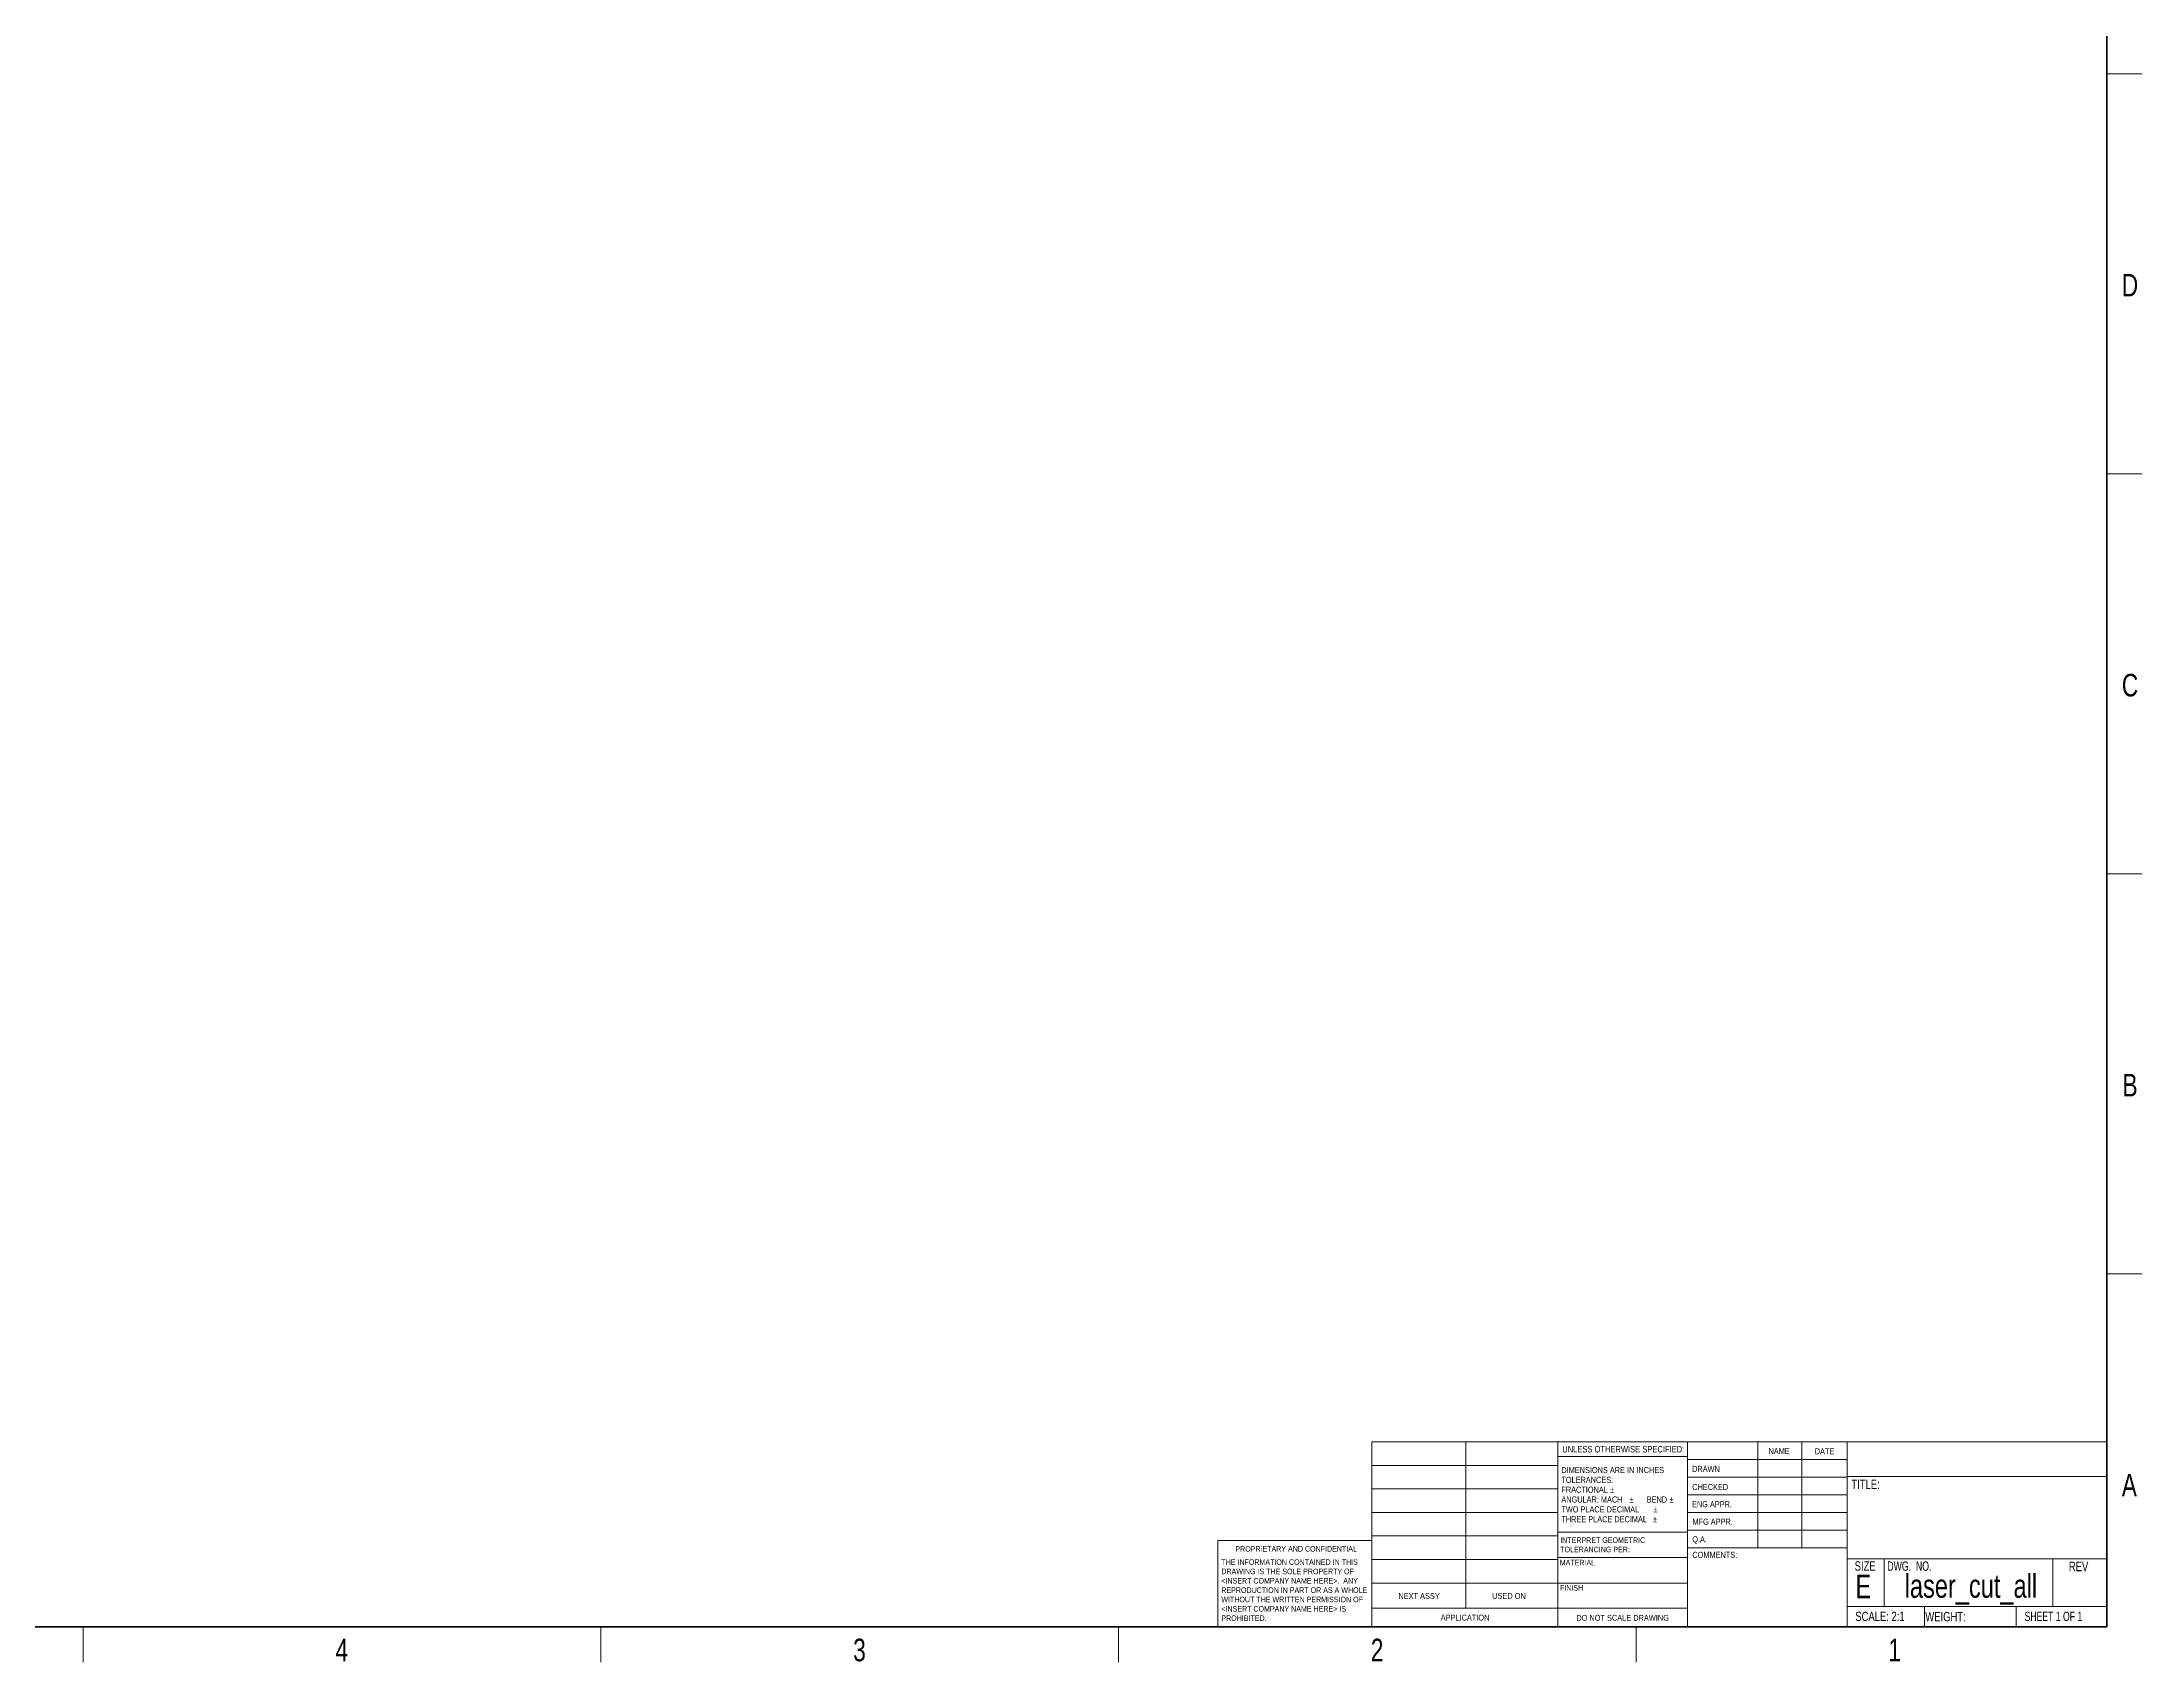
# Model space of a CAD drawing. Header units: millimetres. Extents: x 1 to 2218, y 0 to 860.
# Drawn here: x 548 to 1114, y 3 to 440 of the extents above; entities that cross this region are included whole.
import ezdxf

# ---------------------------------------------------------------- set-up
doc = ezdxf.new("R2010")
doc.units = ezdxf.units.MM
doc.styles.add('SLDTEXTSTYLE0', font='TXT', dxfattribs={"width": 0.75})
doc.styles.add('SLDTEXTSTYLE1', font='TXT', dxfattribs={"width": 0.6875})
doc.styles.add('SLDTEXTSTYLE2', font='TXT', dxfattribs={"width": 0.694444})

# ---------------------------------------------------------------- blocks, each defined once
blk = doc.blocks.new('SW_NOTE_0')
at = {"color": 0, "linetype": 'Continuous', "lineweight": 0, "char_height": 1.524, "attachment_point": 1, "style": 'SLDTEXTSTYLE0'}
for s, insert in [('INTERPRET GEOMETRIC', (0, 1.96)), ('TOLERANCING PER:', (0, -0.56))]:
    blk.add_mtext(s, dxfattribs=dict(at, insert=insert))
blk = doc.blocks.new('SW_NOTE_1')
at = {"color": 0, "linetype": 'Continuous', "lineweight": 0, "char_height": 1.651, "attachment_point": 1, "style": 'SLDTEXTSTYLE0'}
for s, insert in [('DIMENSIONS ARE IN INCHES', (0, 2.13)), ('TOLERANCES:', (0, -0.52)), ('FRACTIONAL', (0, -3.17)), ('%%p', (13.15, -3.17)), ('ANGULAR: MACH', (0, -5.82)), ('TWO PLACE DECIMAL', (0, -8.48)), ('THREE PLACE DECIMAL', (0, -11.13)), ('%%p', (18.37, -5.82)), ('BEND', (23.04, -5.82)), ('%%p', (24.88, -8.48)), ('%%p', (29.16, -5.82)), ('%%p', (24.73, -11.13))]:
    blk.add_mtext(s, dxfattribs=dict(at, insert=insert))
blk = doc.blocks.new('SW_NOTE_2')
at = {"color": 0, "linetype": 'Continuous', "lineweight": 0, "char_height": 1.524, "attachment_point": 1, "style": 'SLDTEXTSTYLE0'}
for s, insert in [('THE INFORMATION CONTAINED IN THIS', (0, 1.96)), ('<INSERT COMPANY NAME HERE>.  ANY', (0, -3.08)), ('DRAWING IS THE SOLE PROPERTY OF', (0, -0.56)), ('REPRODUCTION IN PART OR AS A WHOLE', (0, -5.61)), ('WITHOUT THE WRITTEN PERMISSION OF', (0, -8.13)), ('<INSERT COMPANY NAME HERE> IS', (0, -10.66)), ('PROHIBITED.', (0, -13.18))]:
    blk.add_mtext(s, dxfattribs=dict(at, insert=insert))

msp = doc.modelspace()

# ---------------------------------------------------------------- linework, layer by layer
at = {"color": 7, "linetype": 'Continuous', "lineweight": 40}
for p, q in [((1104.9, 850.9), (1104.9, 12.7)), ((1104.9, 12.7), (12.7, 12.7))]:
    msp.add_line(p, q, dxfattribs=at)
at = {"color": 7, "linetype": 'Continuous', "lineweight": 15}
for p, q in [((1114.42, 431.8), (1104.9, 431.8)), ((1104.9, 431.8), (1114.42, 431.8)), ((1104.9, 323.85), (1114.42, 323.85)), ((1104.9, 215.9), (1114.42, 215.9)), ((1104.9, 107.95), (1114.42, 107.95)), ((558.8, 3.17), (558.8, 12.7)), ((558.8, 12.7), (558.8, 3.17)), ((698.5, 12.7), (698.5, 3.17)), ((838.2, 12.7), (838.2, 3.17)), ((977.9, 12.7), (977.9, 3.17))]:
    msp.add_line(p, q, dxfattribs=at)
at = {"color": 7, "linetype": 'Continuous', "lineweight": 0}
for p, q in [((906.55, 62.59), (1104.9, 62.59)), ((906.55, 12.7), (906.55, 62.59)), ((931.9, 62.59), (931.9, 17.69)), ((956.77, 12.7), (956.77, 62.59)), ((991.75, 62.59), (991.75, 12.7)), ((1010.76, 62.59), (1010.76, 34.02)), ((1022.66, 62.59), (1022.66, 34.02)), ((1034.83, 62.59), (1034.83, 12.7)), ((991.75, 58.67), (956.77, 58.67)), ((991.75, 57.83), (1034.83, 57.83)), ((906.55, 56.24), (956.77, 56.24)), ((991.75, 53.07), (1034.83, 53.07)), ((1034.83, 53.27), (1104.9, 53.27)), ((906.55, 49.89), (956.77, 49.89)), ((991.75, 48.31), (1034.83, 48.31)), ((906.55, 43.54), (956.77, 43.54)), ((1034.83, 43.54), (991.75, 43.54)), ((864.97, 12.7), (864.97, 35.92)), ((906.55, 35.92), (864.97, 35.92)), ((906.55, 37.19), (956.77, 37.19)), ((956.77, 38.19), (991.86, 38.19)), ((1034.83, 38.78), (991.75, 38.78)), ((1034.83, 34.02), (991.86, 34.02)), ((906.55, 30.84), (956.77, 30.84)), ((956.77, 31.34), (991.86, 31.34)), ((1034.83, 30.98), (1104.9, 30.98)), ((1044.88, 30.98), (1044.88, 18.11)), ((1090.37, 30.98), (1090.37, 18.11)), ((906.55, 24.49), (956.77, 24.49)), ((956.77, 24.48), (991.75, 24.48)), ((906.55, 17.69), (991.75, 17.69)), ((1034.83, 18.11), (1104.9, 18.11)), ((1055.74, 18.11), (1055.74, 12.7)), ((1080.42, 18.11), (1080.42, 12.7))]:
    msp.add_line(p, q, dxfattribs=at)

# ---------------------------------------------------------------- block references
for name, p in [('SW_NOTE_1', (957.72, 53.67)), ('SW_NOTE_0', (957.41, 34.86)), ('SW_NOTE_2', (865.95, 28.94))]:
    msp.add_blockref(name, p, dxfattribs=at)

# ---------------------------------------------------------------- texts
for s, insert, char_height, attachment_point, style in [('D', (1111.18, 377.8), 6.1, 2, 'SLDTEXTSTYLE0'), ('C', (1111.19, 269.85), 6.1, 2, 'SLDTEXTSTYLE0'), ('B', (1111.2, 161.9), 6.1, 2, 'SLDTEXTSTYLE0'), ('UNLESS OTHERWISE SPECIFIED:', (957.96, 61.5), 1.778, 1, 'SLDTEXTSTYLE0'), ('NAME', (1013.62, 60.92), 1.651, 1, 'SLDTEXTSTYLE0'), ('DATE', (1026.11, 60.88), 1.651, 1, 'SLDTEXTSTYLE0'), ('DRAWN', (993, 56.12), 1.651, 1, 'SLDTEXTSTYLE0'), ('CHECKED', (993.05, 51.24), 1.651, 1, 'SLDTEXTSTYLE0'), ('TITLE:', (1035.99, 52.39), 2.54, 1, 'SLDTEXTSTYLE0'), ('A', (1111.01, 53.95), 6.1, 2, 'SLDTEXTSTYLE0'), ('ENG APPR.', (992.98, 46.6), 1.651, 1, 'SLDTEXTSTYLE0'), ('MFG APPR.', (993.1, 41.85), 1.651, 1, 'SLDTEXTSTYLE0'), ('PROPRIETARY AND CONFIDENTIAL', (869.73, 34.48), 1.524, 1, 'SLDTEXTSTYLE0'), ('Q.A.', (993.06, 37.12), 1.651, 1, 'SLDTEXTSTYLE0'), ('MATERIAL', (957.28, 30.75), 1.524, 1, 'SLDTEXTSTYLE0'), ('COMMENTS:', (993.08, 32.91), 1.651, 1, 'SLDTEXTSTYLE0'), ('SIZE', (1036.88, 30.36), 2.54, 1, 'SLDTEXTSTYLE0'), ('DWG.  NO.', (1045.68, 30.32), 2.54, 1, 'SLDTEXTSTYLE2'), ('REV', (1094.68, 30.22), 2.54, 1, 'SLDTEXTSTYLE0'), ('FINISH', (957.35, 23.94), 1.524, 1, 'SLDTEXTSTYLE0'), ('E', (1037.08, 26.72), 6.35, 1, 'SLDTEXTSTYLE0'), ('laser_cut_all', (1068.25, 26.87), 6.35, 2, 'SLDTEXTSTYLE0'), ('NEXT ASSY', (913.74, 21.77), 1.587, 1, 'SLDTEXTSTYLE0'), ('USED ON', (939.05, 21.8), 1.587, 1, 'SLDTEXTSTYLE0'), ('APPLICATION', (925.15, 15.95), 1.5875, 1, 'SLDTEXTSTYLE0'), ('DO NOT SCALE DRAWING', (974.25, 15.89), 1.5875, 2, 'SLDTEXTSTYLE0'), ('SCALE: 2:1', (1037.05, 16.76), 2.54, 1, 'SLDTEXTSTYLE0'), ('WEIGHT:', (1055.94, 16.68), 2.54, 1, 'SLDTEXTSTYLE0'), ('SHEET 1 OF 1', (1082.73, 16.77), 2.54, 1, 'SLDTEXTSTYLE1'), ('4', (628.59, 9.46), 6.1, 2, 'SLDTEXTSTYLE0'), ('3', (768.29, 9.46), 6.1, 2, 'SLDTEXTSTYLE0'), ('2', (907.99, 9.46), 6.1, 2, 'SLDTEXTSTYLE0'), ('1', (1047.69, 9.46), 6.1, 2, 'SLDTEXTSTYLE0')]:
    msp.add_mtext(s, dxfattribs=dict(at, insert=insert, char_height=char_height, attachment_point=attachment_point, style=style))

doc.saveas('drawing.dxf')
